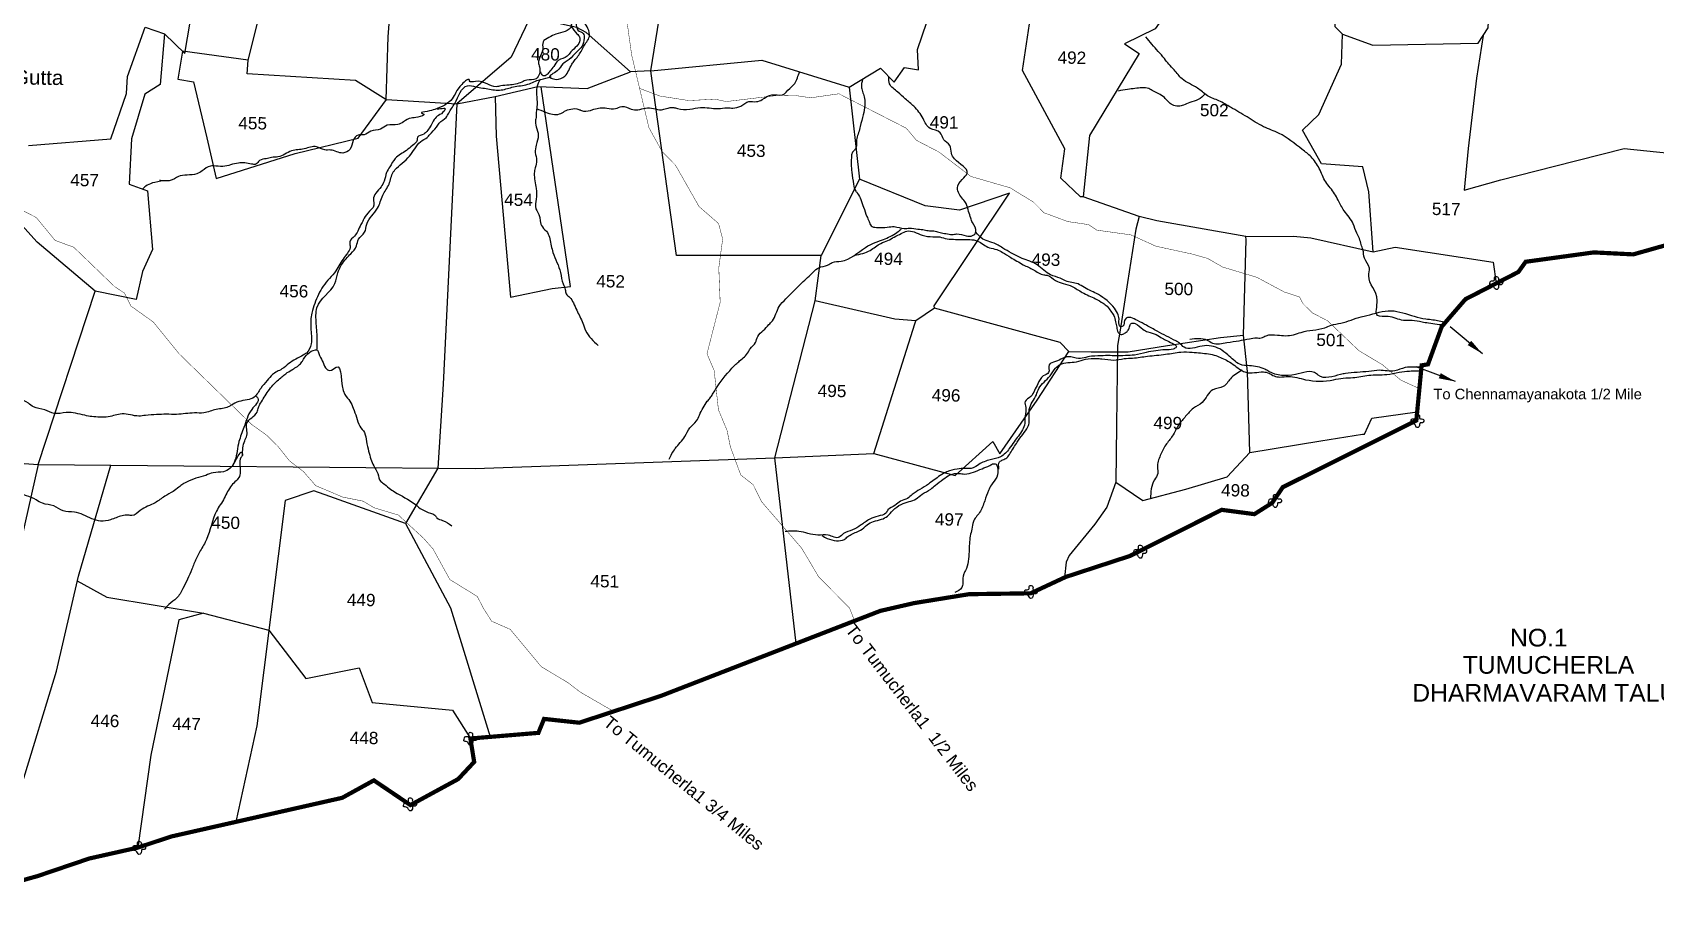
# Model space of a CAD drawing. Header units: feet. Extents: x 751091 to 766702, y 1607162 to 1618807.
# Drawn here: x 760583 to 764436, y 1609844 to 1611923 of the extents above; entities that cross this region are included whole.
import ezdxf
from ezdxf.enums import TextEntityAlignment as Align

# ---------------------------------------------------------------- set-up
doc = ezdxf.new("R2010")
doc.units = ezdxf.units.FT
doc.header["$LTSCALE"] = 15
doc.header["$MEASUREMENT"] = 0
doc.linetypes.add('HIDDEN2', pattern=[0.1875, 0.125, -0.0625])
for name, color, linetype in [('PLOT', 7, 'Continuous'), ('PLOT NO', 7, 'Continuous'), ('ROADS', 6, 'Continuous'), ('TANKS-STREAM', 4, 'Continuous'), ('VILLAGE STONES', 240, 'Continuous')]:
    doc.layers.add(name, color=color, linetype=linetype)
doc.layers.add('VILLAGE BOUNDRY', color=5, linetype='HIDDEN2', lineweight=100)
doc.styles.get("Standard").update_dxf_attribs({"font": 'arial.ttf'})
doc.dimstyles.get("Standard").update_dxf_attribs({"dimtxt": 0.18, "dimasz": 40, "dimexe": 0.18, "dimexo": 0.0625, "dimgap": 0.09, "dimtad": 0, "dimtih": 1, "dimtoh": 1, "dimdec": 4, "dimzin": 0, "dimdsep": 46, "dimtxsty": 'Standard', "dimcen": 0.09, "dimadec": 0, "dimazin": 0, "dimtfac": 1, "dimtdec": 4, "dimtofl": 0, "dimtmove": 0, "dimatfit": 3, "dimfxl": 1, "dimtolj": 1, "dimtzin": 0, "dimarcsym": 0})

msp = doc.modelspace()

# ---------------------------------------------------------------- linework, layer by layer
at = {"layer": 'PLOT'}
for points in [[(762050.771423381, 1611831.687510742), (762117.1258998535, 1612245.13322259), (762171.2514524997, 1612346.926347618), (762317.8223171826, 1612488.837744942), (762357.1761749313, 1612509.158921771), (762407.1971657409, 1612577.430462611), (762513.1140981097, 1612679.404338398), (762586.0336462297, 1612688.731793331)], [(762522.0469037478, 1611792.856704111), (762596.1118324185, 1611838.313460735), (762628.6952104274, 1611804.840510197), (762653.5010528155, 1611839.630537132), (762686.24220307, 1611834.218756589), (762684.2317306435, 1611882.214631425), (762706.5340499397, 1611947.187864874), (762671.9072454268, 1612170.347207866), (762692.2868074055, 1612217.220956782), (762588.2156618739, 1612253.902026257), (762609.0719128038, 1612380.128854246), (762679.2485083913, 1612558.280328885), (762768.3320354867, 1612591.084711442)], [(761094.849419272, 1611857.229196107), (761160.074400957, 1612116.209925918), (761117.1794477648, 1612136.984138766), (761151.5033398488, 1612282.911882755), (761237.5105195469, 1612404.449075281), (761234.4332824779, 1612414.837153347), (761257.543465991, 1612450.622021951)], [(764027.3014296717, 1611915.662327788), (764011.3225835809, 1611813.790236544), (763991.2926148411, 1611647.311875624), (763981.9449952476, 1611547.891805045), (764069.0826913752, 1611572.711974852), (764196.4973053057, 1611604.931437789), (764361.8142489913, 1611646.735301377), (764523.5249151799, 1611630.721896144), (764596.9195021533, 1611617.919018122), (764627.1794249228, 1611681.456124301), (764667.1060439779, 1611774.496139979), (764699.1069622041, 1611849.067090487), (764742.5811174475, 1611953.947997684), (764777.2588948614, 1612037.607742982), (764557.5378058184, 1612159.770040521), (764579.1965042253, 1612260.112603986), (764594.5187498478, 1612331.09902131), (764532.2560468159, 1612351.030033257), (764480.2799808945, 1612312.159693312), (764397.7736932359, 1612327.702298219), (764335.3619261987, 1612359.615714657), (764245.9315590784, 1612324.125110407), (764076.7970719362, 1612371.44302967)], [(763830.1604471373, 1612296.977668434), (763810.2556294694, 1612190.501033609), (763676.8037622076, 1611999.191248234), (763674.8241606993, 1611936.550700745), (763693.2850675661, 1611918.700512081), (763765.561608006, 1611892.399106699), (764015.4918877488, 1611897.687230579), (764039.1109715943, 1611933.637424997), (764052.8196290773, 1612200.703386809), (764044.8030277458, 1612222.285010389)], [(761499.0714545903, 1612259.705716598), (761447.6812426645, 1612190.61259371), (761426.6997801859, 1611912.102561225), (761421.5416851399, 1611763.856681382), (761349.7393718694, 1611808.602788595), (761092.8061686736, 1611824.782545622), (761094.849419272, 1611857.229196107), (760938.8059240283, 1611878.459258827)], [(760573.5670570974, 1611654.026522514), (760768.8923110861, 1611670.161233274), (760806.490967641, 1611778.05564427), (760808.6775204296, 1611817.864386583), (760850.516458736, 1611935.41434017), (760896.1275846546, 1611919.1802114), (760944.5851773253, 1611872.945063503), (761005.1360284389, 1612226.896947438)], [(761423.6690236506, 1611763.112746455), (761590.2249524747, 1611753.139541915), (761681.4389023776, 1611770.479796986), (761782.7589169851, 1611794.208729942), (761899.5710638008, 1611789.938760899), (762002.4926147118, 1611829.587480376), (761897.3282146843, 1611922.514485602), (761875.1242841975, 1611934.412718524), (761751.6557377458, 1611961.422195052), (761747.2921689955, 1611975.815757366), (761653.5054817528, 1612008.40254651), (761696.4146853372, 1612149.425951139), (761753.8895221632, 1612131.938077542), (761778.8844836192, 1612214.085362241), (761764.5469259575, 1612244.02833071)], [(763275.801786253, 1612078.704565292), (763305.0366818976, 1612012.853231083), (763248.6356382273, 1611931.711891106), (763175.5720212257, 1611896.029225709), (763210.1241786547, 1611872.864923023), (763092.2106277735, 1611678.309921211), (763077.193348221, 1611532.371300565), (763070.7230693939, 1611532.300835694), (763024.7663422745, 1611576.739751012), (763034.2743471346, 1611646.395072658), (762933.7555345607, 1611832.004929657), (762950.0563531241, 1611943.063686893)], [(761751.6557377458, 1611961.422195052), (761760.3033160528, 1611950.060291111), (761719.1990794372, 1611863.952735747), (761590.2249524747, 1611753.139541915)], [(760896.1275846546, 1611919.1802114), (760885.9792427374, 1611799.487715879), (760849.7442226968, 1611776.085560973), (760818.3635542941, 1611669.914295493), (760812.4885980889, 1611562.628302537), (760856.3144675334, 1611546.386069403), (760868.1772051397, 1611407.49508814), (760844.0508035388, 1611354.924620066), (760828.6724764862, 1611288.488837745), (760731.3749213121, 1611307.894296023)], [(763765.8299958097, 1611401.664728288), (763755.9878951093, 1611543.765463043), (763741.6747931055, 1611603.86670334), (763643.5784657776, 1611610.509284987), (763598.5756270351, 1611690.78838871), (763637.315980598, 1611727.764667652), (763691.1437043874, 1611847.821703983), (763693.2850675661, 1611918.700512081)], [(760938.8059240283, 1611878.459258827), (760928.2948692549, 1611811.535126562), (760965.3757999935, 1611805.711222974), (760996.8237073347, 1611672.613744281), (761018.6110344221, 1611575.577823294), (761206.2451624413, 1611634.899539443), (761356.4141745535, 1611671.903479404), (761423.6690236506, 1611763.112746455), (761421.5416851399, 1611763.856681382)], [(760596.4806290837, 1610896.019773045), (761633.7386046995, 1610886.665288821), (762345.6371551116, 1610912.27817332), (762580.6673694757, 1610922.161187296), (762677.8655397302, 1611230.693167863), (762679.957681517, 1611237.334163752), (762630.6121423063, 1611241.525140981), (762440.8337533717, 1611285.0791713), (762455.7811651827, 1611392.677845065), (762237.0699586443, 1611392.881701224), (762112.2894916806, 1611392.998006497), (762054.1013386797, 1611807.941659614), (762050.771423381, 1611831.687510742), (762002.4926147118, 1611829.587480376)], [(762050.771423381, 1611831.687510742), (762314.4637861304, 1611856.938244713), (762522.0469037478, 1611792.856704111), (762546.3208175354, 1611574.262184539), (762455.7811651827, 1611392.677845065)], [(761681.4389023776, 1611770.479796986), (761683.3944149758, 1611676.043822954), (761717.8399175025, 1611294.144366647), (761816.9119135684, 1611314.551710876), (761860.3026267469, 1611319.21359574), (761790.4459935164, 1611793.927735373)], [(761590.2249524747, 1611753.139541915), (761557.775438782, 1611087.052971306), (761545.6373994164, 1610887.459827262), (761468.5102400125, 1610756.251675849), (761288.9379699705, 1610820.341555336), (761251.1197676526, 1610833.838984691), (761182.6495420309, 1610810.491751241), (761115.854265985, 1610275.758735287), (761065.423810636, 1610047.092371476)], [(760114.6224347516, 1610929.957342652), (760596.4806290837, 1610896.019773045), (760731.3749213121, 1611307.894296023), (760593.7962024625, 1611424.727613502), (760470.5851504647, 1611560.730952093)], [(762724.4668406822, 1611267.579520704), (762723.9713615419, 1611273.014534528), (762902.2416213143, 1611541.147927941), (762784.1525978862, 1611500.946227129), (762702.5951688604, 1611511.078473954), (762546.3208175354, 1611574.262184539)], [(763043.3386501296, 1611165.135842421), (763096.418014254, 1611164.03954809), (763184.5220306419, 1611163.858467871), (763277.85604466, 1611178.791474778), (763403.6273364425, 1611197.962510805), (763458.0421072787, 1611203.612339239), (763464.0626542344, 1611430.268240156), (763463.7695627495, 1611438.326630558), (763252.5537455961, 1611475.27390114), (763210.2024600575, 1611485.838332805), (763077.193348221, 1611532.371300565)], [(763210.2024600575, 1611485.838332805), (763202.6570433957, 1611455.589843754), (763182.7045581088, 1611328.351950522), (763164.9712691035, 1611215.265971473), (763159.2855623703, 1611179.007964721), (763156.6434088915, 1610988.78200558), (763154.7754190472, 1610854.293164327), (763133.6449790112, 1610794.856475613), (763104.8690128484, 1610754.49966471), (763044.1860739451, 1610680.317547805), (763036.9508272621, 1610664.521052601), (763032.7742900526, 1610627.592237896)], [(763463.7695627495, 1611438.326630558), (763576.6450648817, 1611438.98364833), (763618.3600167327, 1611435.013075229), (763765.8299958097, 1611401.664728288), (763818.5452394265, 1611412.3011931), (764050.765905748, 1611376.640507201), (764058.2623027506, 1611326.670256308)], [(762396.2312965288, 1610471.082139731), (762345.6371551116, 1610912.27817332), (762440.8337533717, 1611285.0791713)], [(762580.6673694757, 1610922.161187296), (762773.8362393163, 1610870.457909819), (762862.6977502914, 1610951.063436796), (762879.5233684179, 1610921.515440952), (762967.9384364431, 1611049.457151552), (763043.3386501296, 1611165.135842421), (763022.5795983339, 1611186.133612034), (762724.4668406822, 1611267.579520704), (762679.957681517, 1611237.334163752)], [(763154.7754190472, 1610854.293164327), (763219.3953443633, 1610810.61119672), (763321.3617942338, 1610837.678737534), (763419.0689274049, 1610867.114044041), (763473.1522612022, 1610925.107037404), (763467.3428779182, 1611117.273462635), (763458.0421072787, 1611203.612339239)], [(763473.1522612022, 1610925.107037404), (763641.69480201, 1610952.543759794), (763740.4121741231, 1610968.613774644), (763745.0377298114, 1610968.398682207), (763762.6046776545, 1611006.662102291), (763870.4607785246, 1611021.682736191)], [(760596.4806290837, 1610896.019773045), (760508.7771763387, 1610505.204135626), (760400.5659071013, 1610143.222476028), (760249.4787328318, 1609843.600617808)], [(760469.7767224384, 1609882.876153507), (760556.5296676621, 1610133.114301766), (760639.5343385404, 1610405.190587654), (760691.8815515739, 1610631.214737675), (760769.2242394208, 1610894.461889263)], [(761468.5102400125, 1610756.251675849), (761574.9667813476, 1610556.034311345), (761669.4562332075, 1610249.129867926)], [(760689.3475124168, 1610620.273294694), (760759.2737363041, 1610580.866578529), (760988.8571420303, 1610543.191673741), (761144.1782743233, 1610502.508040019), (761231.7316450127, 1610387.626678171), (761358.6580391303, 1610413.021210091), (761389.4377147192, 1610330.471014769), (761579.8224542739, 1610312.878410613), (761622.5912436509, 1610245.219310878)], [(760988.8571420303, 1610543.191673741), (760929.9918502608, 1610527.439631264), (760863.8879146015, 1610205.412720741), (760832.977087898, 1609986.048248724)]]:
    msp.add_lwpolyline(points, dxfattribs=at)
at = {"layer": 'ROADS', "linetype": 'HIDDEN2', "ltscale": 10, "const_width": 1}
for points in [[(761994.5351227594, 1611947.699044465), (762005.5206494714, 1611869.032498687), (762022.7377626293, 1611796.465256904), (762046.4366598761, 1611696.57838326), (762077.6406841896, 1611640.080995301), (762109.696165736, 1611607.210736018), (762136.7842190267, 1611559.571737774), (762165.3704433432, 1611509.29794824), (762211.9138892638, 1611468.644340395), (762221.4925194179, 1611431.963072509), (762212.3296088049, 1611363.408788964), (762215.6072443705, 1611281.608973802), (762202.259344756, 1611229.496497412), (762191.9405883247, 1611189.210312586), (762184.3103450513, 1611159.420541617), (762201.351622973, 1611119.868701768), (762211.4326690575, 1611026.648058364), (762232.1783147171, 1610976.577625749), (762239.8382356794, 1610938.032908916), (762254.4269909277, 1610898.760830118), (762264.5943887066, 1610871.390787921), (762294.1131791642, 1610848.093308573), (762313.7387280856, 1610808.120420041), (762332.9811974253, 1610785.796293392), (762374.6340409227, 1610737.472799295), (762408.6509768462, 1610698.008093786), (762449.5074815607, 1610629.332702782), (762489.3157157955, 1610589.076636648), (762505.6366361016, 1610572.57211039), (762522.8610903127, 1610555.153885714), (762534.649916678, 1610524.746492397)], [(763875.7284201167, 1611076.548850192), (763831.9030368314, 1611096.602062058), (763788.1462346868, 1611133.082500674), (763750.5894027781, 1611155.718957132), (763731.7054725072, 1611167.100781519), (763658.1025423271, 1611237.451358299), (763621.481159374, 1611256.635443507), (763599.6474946887, 1611278.068622461), (763591.0229481163, 1611294.403190551), (763554.7899401862, 1611306.212026404), (763489.8588857494, 1611341.024309698), (763452.1436448101, 1611352.362634631), (763408.6060239573, 1611365.45134041), (763372.9304398419, 1611385.901412426), (763336.1848256928, 1611396.243446751), (763250.0660857677, 1611414.949665544), (763210.9649781361, 1611432.694614165), (763190.9144765441, 1611441.793975848), (763135.9434069691, 1611449.469662656), (763109.8424900672, 1611453.114169941), (763089.9437388523, 1611466.328740038), (763040.8553743501, 1611473.404803779), (762984.5834791388, 1611494.338593523), (762959.3625048695, 1611519.749864333), (762903.971522941, 1611553.705716595), (762859.3920459489, 1611566.614367063), (762810.9991429069, 1611580.62725175), (762770.5017976786, 1611611.589244563), (762734.8055420567, 1611638.880594249), (762681.7494227501, 1611666.388605609), (762657.5604086926, 1611695.224637742), (762601.6983208214, 1611723.811743234), (762558.5191197725, 1611745.908453588), (762529.6810209432, 1611760.666186512), (762497.5398632524, 1611777.114241008), (762430.6465194765, 1611767.48308675), (762394.8156736549, 1611772.89910388), (762356.7861452225, 1611773.741807546), (762284.724883648, 1611765.140883951), (762229.7996395194, 1611758.585242017), (762203.0620039385, 1611764.321663817), (762181.894935897, 1611763.144778825), (762161.4687814388, 1611762.009088489), (762141.4518345826, 1611760.896150019), (762094.4134216635, 1611768.303019131), (762072.5644760482, 1611771.743447291), (762047.3748997918, 1611781.246119874), (762024.2816681347, 1611789.957954369)], [(761962.6913270821, 1610309.614076932), (761922.7983970502, 1610332.711750918), (761883.3362101156, 1610355.560028241), (761853.3288793521, 1610378.622213626), (761822.7833546862, 1610396.863156852), (761790.7786519391, 1610415.975480906), (761761.4122101429, 1610451.328430624), (761739.2371875566, 1610478.023951449), (761717.1798413177, 1610504.577806967), (761673.2672756696, 1610523.814537956), (761654.2265139101, 1610553.229129566), (761639.0196759256, 1610582.743681249), (761595.9832015514, 1610609.233651334), (761573.8653351057, 1610622.847722398), (761553.291772455, 1610660.310619975), (761533.8919483459, 1610695.636228667), (761511.3842790631, 1610721.083811851), (761451.5470377277, 1610776.209924089), (761413.7424382413, 1610787.575090987), (761394.652087348, 1610793.314208105), (761367.4688980666, 1610809.256344706), (761319.4306848951, 1610818.853122494), (761282.960113069, 1610834.34221399), (761255.370290348, 1610846.059641688), (761225.9095383524, 1610879.857498212), (761192.9799631874, 1610904.984974688), (761165.2000793276, 1610940.049261864), (761138.0153877654, 1610966.525968305), (761103.1896229276, 1610991.38434613), (761047.3170278593, 1611045.884557549), (760982.5311375282, 1611109.079129338), (760930.9537443676, 1611159.389640748), (760869.6552445367, 1611234.918894924), (760816.8633603078, 1611272.539422882), (760801.2808004356, 1611303.61632951), (760778.0380500393, 1611318.800119963), (760713.6899926659, 1611380.848107522), (760680.9794929528, 1611412.389396601), (760636.5578378383, 1611428.789336985), (760591.8986415159, 1611483.112032275), (760555.681125713, 1611501.613344444)]]:
    msp.add_lwpolyline(points, dxfattribs=at)
at = {"layer": 'TANKS-STREAM'}
for points in [[(763082.6991740861, 1613378.820134019), (763094.0717192136, 1613364.024345654), (763109.3176499713, 1613355.784258616), (763121.5283753559, 1613350.18340112), (763148.0267955671, 1613335.411425347), (763159.6952971077, 1613324.860848343), (763167.1042151265, 1613313.89773764), (763169.3049049194, 1613302.299609595), (763150.2868689804, 1613261.096171919), (763142.6638241148, 1613239.957332728), (763135.2163237471, 1613231.327322321), (763120.8668633495, 1613219.253345473), (763107.672573573, 1613205.274487008), (763077.4317740322, 1613173.90094468), (763062.1637502952, 1613162.794102434), (763046.2514216047, 1613159.620905632), (763022.6948450574, 1613150.13979611), (762984.3801853684, 1613138.978849208), (762930.4146358658, 1613116.339043643), (762921.6581470782, 1613111.556010211), (762898.5109101298, 1613104.333349103), (762888.9565703628, 1613096.542684244), (762875.9656172753, 1613086.158521635), (762866.7517807105, 1613075.7212087), (762846.6536522934, 1613049.353505346), (762830.9392211908, 1613033.346865308), (762793.0729535251, 1613000.292044447), (762766.9904443388, 1612972.355019203), (762746.5243173614, 1612948.331490463), (762731.5653824236, 1612932.314391662), (762720.2386174949, 1612932.850736916), (762691.0954335111, 1612929.108582032), (762677.8539859881, 1612927.784850146), (762658.2068996193, 1612927.683181012), (762606.2813614488, 1612917.967762653), (762564.6168276663, 1612918.552468046), (762545.7712176208, 1612909.767923509), (762538.4913097584, 1612907.457121229), (762525.2323316624, 1612909.452881614), (762504.0982193229, 1612909.749470303), (762493.1954616584, 1612907.489509822), (762458.683870023, 1612901.337782094), (762449.6433223368, 1612902.671208729), (762416.5087550125, 1612908.565704054), (762398.9043828065, 1612902.176706363), (762358.3036882827, 1612892.490910247), (762328.7411836687, 1612894.715612184), (762306.6416863526, 1612886.467711174), (762282.7842122057, 1612881.75256556), (762255.9405101136, 1612876.188125651), (762235.9690473503, 1612872.903733865), (762210.2080892166, 1612838.509526228), (762188.751281877, 1612814.154965264), (762175.7505344695, 1612780.907287217), (762163.9459185066, 1612766.22020522), (762154.5409784333, 1612752.984592155), (762146.6518995286, 1612741.807081548), (762140.4259023103, 1612721.991614573), (762137.1094156145, 1612718.770464305), (762113.056287706, 1612682.667248673), (762098.1619466323, 1612659.705737508), (762082.8936234557, 1612652.493564066), (762072.5590200427, 1612636.597535274), (762063.5055308464, 1612627.218769523), (762052.3499826533, 1612616.384214584), (762034.3657448252, 1612591.813335774), (762013.4312744555, 1612583.492505493), (761997.9674086942, 1612562.32139077), (761986.5184103824, 1612551.788069197), (761963.7416346557, 1612539.334198541), (761950.2826247808, 1612533.879037765), (761941.9320353244, 1612532.213823064), (761920.5602406239, 1612517.833040215), (761912.6711617192, 1612506.655529607), (761908.350341814, 1612495.428086913), (761907.3414855889, 1612487.124599168), (761906.5802328789, 1612475.252972382), (761911.099982021, 1612458.257280872), (761908.7747407067, 1612420.665421881), (761894.5763069395, 1612383.732602744), (761886.2024021053, 1612359.194297332), (761884.001299211, 1612329.519411988), (761888.2615936685, 1612318.234586797), (761895.2348526851, 1612306.551531787), (761904.1854834215, 1612287.414283327), (761909.9780112179, 1612276.341885059), (761913.1194410173, 1612267.088951696), (761917.6061981046, 1612247.717232477), (761918.069932786, 1612216.950901653), (761919.482935495, 1612190.492989898), (761916.879379443, 1612174.488466311), (761913.471197525, 1612164.733361115), (761908.4710176192, 1612126.584380082), (761901.9810979718, 1612109.149107609), (761894.8671152286, 1612089.643073898), (761891.153331052, 1612079.29817064), (761886.559898928, 1612069.856814019), (761882.7794282329, 1612054.760008802), (761877.7411053291, 1612036.234377082), (761877.0131968859, 1612026.738773062), (761871.3945876079, 1612007.805840582), (761868.4809082964, 1611990.914467189), (761867.4553809456, 1611981.423039848), (761867.6026014638, 1611970.726981024), (761870.6568570418, 1611955.237144477), (761873.1992344639, 1611945.695646418), (761878.0124337246, 1611928.398721543), (761890.6945717944, 1611920.241715744), (761892.6174071213, 1611908.926508188), (761887.5975020387, 1611890.282432497), (761874.310367159, 1611875.913127234), (761857.1163789659, 1611858.627928287), (761852.6104752903, 1611855.423613481), (761842.3929260001, 1611847.843444068), (761828.4820822509, 1611831.403516197), (761810.7223859472, 1611816.20577532), (761819.5924846989, 1611812.516631217), (761826.7119733159, 1611811.228401666), (761846.7501246125, 1611819.264838986), (761863.4992733798, 1611847.250273436), (761869.5668868426, 1611855.77973995), (761877.7410803031, 1611866.062047394), (761885.3367070744, 1611877.540647792), (761892.053390322, 1611889.92278494), (761898.744714669, 1611900.523017637), (761905.1721145719, 1611913.503301262), (761901.5610793431, 1611932.394584211), (761887.6934019836, 1611961.403771192), (761888.4254792159, 1611971.196431898), (761894.6208446162, 1612002.259050563), (761896.260162589, 1612017.432000615), (761901.273112982, 1612035.881735062), (761902.0484292314, 1612057.240171687), (761910.0131821057, 1612082.771635158), (761913.5270881379, 1612096.018837295), (761922.027291716, 1612125.816563707), (761929.3859589506, 1612173.928814601), (761934.3189548334, 1612186.681205678), (761935.582731123, 1612208.982579531), (761933.1173209293, 1612236.559856845), (761933.310546008, 1612250.328556301), (761935.6148483534, 1612278.546143311), (761942.1205321073, 1612301.723602582), (761941.6363173296, 1612334.971685524), (761941.8895072837, 1612353.01332072), (761949.1859014624, 1612364.782752593), (761955.4846855323, 1612373.242199415), (761962.2792932476, 1612383.119088972)], [(761896.2075774713, 1612306.958638525), (761895.9780180423, 1612290.600850994), (761902.4420383992, 1612270.620221077), (761899.0013626595, 1612254.307353618), (761897.5011430146, 1612238.929827278), (761901.1967977495, 1612227.649766771), (761902.2967649093, 1612214.481274841), (761900.0907414464, 1612194.622317265), (761897.6502114545, 1612180.570090095), (761893.5089395797, 1612160.096671651), (761890.6248262029, 1612137.680895905), (761880.2880166997, 1612110.557419098), (761879.7555973666, 1612095.487120721), (761877.3187318933, 1612082.047453723), (761874.8818684346, 1612068.6079303), (761866.1504443677, 1612042.51654658), (761863.9402718722, 1612022.3368375), (761855.9953174143, 1612005.445705643), (761857.0862820853, 1611991.635720588), (761857.0425522241, 1611965.651176855), (761860.6526853325, 1611948.277075237), (761862.118882028, 1611938.311541084), (761847.4844948022, 1611925.363859541), (761825.5549570151, 1611918.934750198), (761809.0181897078, 1611910.651721176), (761795.0622466224, 1611900.260996437), (761794.5249738334, 1611884.869956441), (761786.8112115829, 1611861.559385488), (761784.4193585523, 1611851.327184114), (761786.5187429348, 1611841.19580564), (761786.2846822615, 1611824.517271547), (761778.4117456975, 1611812.757941112), (761756.5272183382, 1611809.536153817), (761744.5785435735, 1611804.891834945), (761714.2866753269, 1611797.617650408), (761694.667968173, 1611795.647304316), (761684.0443187527, 1611793.871534483), (761635.0819059085, 1611806.428472193), (761620.3292077794, 1611807.918745287), (761620.2532629482, 1611809.084002875), (761602.1319089883, 1611799.393353508), (761579.4940531438, 1611765.384978372), (761561.6173951242, 1611750.237129598), (761538.0281091518, 1611739.9815958), (761519.9742738561, 1611735.10214487), (761506.10800143, 1611731.126212747), (761511.7475121864, 1611728.680056947), (761498.1574464254, 1611721.492294928), (761481.7498535671, 1611719.476885188), (761463.637502096, 1611710.427728946), (761450.0564388235, 1611703.881460052), (761424.9833033899, 1611702.308469216), (761409.1184149351, 1611693.22777287), (761385.9223639494, 1611688.099532648), (761370.6217263691, 1611679.890057094), (761356.1538831673, 1611678.809854785), (761344.4183956328, 1611666.463110568), (761336.7316408479, 1611645.077018989), (761319.9079545697, 1611636.330587805), (761290.4610744875, 1611643.480839306), (761276.6533182372, 1611643.674612493), (761257.169646397, 1611651.326519698), (761228.0838779251, 1611646.228374896), (761198.1443812549, 1611641.194769816), (761165.510173665, 1611627.216596091), (761150.7169643373, 1611625.820150124), (761137.8278469235, 1611622.792934146), (761122.0259758885, 1611618.202689673), (761113.5559697928, 1611609.659835615), (761103.1134634864, 1611610.04792279), (761071.672114393, 1611612.414017997), (761034.9490150664, 1611604.588467629), (761012.8017867899, 1611605.540893493), (761005.4117578865, 1611605.323792825), (760985.9837337564, 1611594.047432151), (760973.3614683071, 1611587.166898094), (760949.871207694, 1611583.967645094), (760929.2711985104, 1611580.727974927), (760907.2872935801, 1611570.449911778), (760885.4612823966, 1611571.397829794), (760891.0782213756, 1611570.882736881), (760873.6758227547, 1611566.63576338), (760844.8768064578, 1611551.320529006)], [(761861.8849910935, 1611937.30889238), (761875.6599300744, 1611919.478387129), (761881.6269180762, 1611911.706745862), (761882.7398120346, 1611904.407869931), (761875.2511678687, 1611890.351091676), (761860.6755943173, 1611876.409012357), (761852.578630629, 1611866.584942877), (761831.1122831114, 1611856.09670831), (761820.6726287778, 1611842.184467839), (761811.130763406, 1611830.676987499), (761804.766770285, 1611822.816138003), (761795.3444213072, 1611819.825074473), (761787.2405803502, 1611829.023472642), (761787.2300063008, 1611829.024862423)], [(763937.7942198035, 1611226.371185814), (763897.7151871346, 1611232.018345839), (763881.9128650142, 1611234.499994906), (763858.2093828412, 1611238.222540294), (763837.8515451434, 1611238.508235018), (763801.2208578446, 1611248.061836557), (763776.3626421819, 1611250.105637534), (763775.7390212651, 1611286.272546709), (763755.5461160939, 1611344.474576806), (763756.9386599503, 1611363.099048396), (763745.3884998237, 1611386.425066625), (763741.715365897, 1611406.815577686), (763737.3576757642, 1611418.741235106), (763733.5973438298, 1611432.918250653), (763726.9936030839, 1611446.005298977), (763718.7757078055, 1611467.85297226), (763697.157254252, 1611499.229810525), (763682.8029658126, 1611524.289986834), (763674.5346815832, 1611539.660279618), (763653.4339665808, 1611567.640096659), (763638.0438508425, 1611599.494463934), (763618.564551884, 1611627.213719558), (763597.3211490497, 1611645.025985431), (763542.425229018, 1611683.084547161), (763505.8817397269, 1611698.851644215), (763466.6140980121, 1611722.001560905), (763427.3461040856, 1611745.151482539), (763399.8426552528, 1611760.226779538), (763372.2995696798, 1611772.477669029), (763348.654567578, 1611790.559003878), (763312.1982762945, 1611812.539596447), (763293.8299924697, 1611833.70141298), (763281.013766993, 1611847.440580436), (763270.4515186712, 1611860.583181061), (763255.4209507647, 1611877.743179283), (763226.3666257474, 1611912.338694319)], [(761779.2012630085, 1611742.349086149), (761800.7797069673, 1611733.374490496), (761834.4465138288, 1611729.233102143), (761846.220052488, 1611735.404945665), (761860.6550555491, 1611740.872545493), (761879.6746372717, 1611739.938450535), (761885.980181735, 1611737.181811771), (761907.3557607236, 1611737.548871668), (761915.7438868152, 1611740.432895057), (761946.8338216485, 1611742.998472862), (761966.9978960333, 1611742.034386979), (761982.0956577297, 1611747.158951859), (762004.0404041283, 1611740.513917801), (762020.046260715, 1611738.955079156), (762038.468599675, 1611743.032504027), (762057.154638909, 1611742.10323349), (762076.1464954758, 1611739.168415887), (762088.2067830258, 1611742.00104906), (762105.2704885231, 1611744.429875603), (762113.9176343196, 1611741.973678848), (762143.4608866363, 1611740.561036443), (762168.89399998, 1611744.540074574), (762210.5966701846, 1611741.953578655), (762232.3245139366, 1611743.649913082), (762245.673588705, 1611743.128986445), (762264.4391835026, 1611747.868631427), (762283.9568078632, 1611758.601345088), (762301.6505160743, 1611758.353037819), (762315.4083645676, 1611763.162959749), (762338.612188063, 1611774.844570257), (762363.2132533927, 1611774.508805387), (762380.7930133347, 1611789.938118662), (762392.6414290038, 1611801.44549654), (762398.8377057668, 1611814.700003058), (762404.3946166638, 1611829.964450338)], [(761259.0638593356, 1611169.958825601), (761258.3426290008, 1611210.993676206), (761255.8745672782, 1611250.757596022), (761258.2902199148, 1611268.860933683), (761300.6694511236, 1611326.483399678), (761307.9426145838, 1611351.859855708), (761327.4339538051, 1611385.269906868), (761338.8419805226, 1611397.201350559), (761352.0698998376, 1611415.584767745), (761357.0485916529, 1611431.492917673), (761371.5491195492, 1611448.131215246), (761376.570224611, 1611467.061619041), (761402.3242815066, 1611505.457428972), (761414.4250142656, 1611535.94834822), (761429.4970631822, 1611562.510802642), (761439.4063290458, 1611590.873257222), (761443.3692165448, 1611595.999711477), (761478.0259887545, 1611629.014129314), (761490.8096267884, 1611646.540151251), (761504.4454749002, 1611663.190583436), (761520.1516069012, 1611673.334305156), (761526.2999025484, 1611680.157494038), (761542.109039299, 1611697.641057192), (761548.7322641907, 1611707.480430163), (761564.9190319718, 1611721.072070957), (761571.1157996127, 1611731.349243748), (761585.2686380036, 1611754.038118832), (761615.7645269961, 1611796.208484139), (761635.1851237508, 1611793.776723381), (761667.9628501205, 1611788.134664291), (761683.9254341752, 1611785.751575668), (761699.5043244225, 1611786.828392213), (761728.5739969972, 1611794.193540701), (761762.8239284738, 1611801.054176191), (761777.1790383745, 1611807.330378464), (761789.768432192, 1611811.040182561), (761814.0650702391, 1611817.17686893)], [(761788.0184065588, 1611812.077001337), (761780.5968064128, 1611792.465140902), (761780.6238555524, 1611745.894360661), (761779.0860838782, 1611733.338447781), (761778.5646067857, 1611720.428507217), (761777.4723548252, 1611715.344913774), (761778.9398293874, 1611698.667631508), (761783.7615124297, 1611678.310258039), (761779.013758032, 1611655.261640514), (761776.7195539118, 1611637.277512451), (761779.8643649878, 1611618.877146197), (761776.5542205124, 1611601.247184451), (761774.3315607887, 1611588.361117685), (761778.9168330986, 1611551.88572671), (761778.5661047675, 1611526.893769071), (761778.2458736759, 1611504.074962715), (761786.6894385887, 1611485.480470478), (761788.1763695915, 1611475.134814667), (761793.4173351411, 1611460.932425125), (761805.736929604, 1611447.174235019), (761810.9702728585, 1611432.428701231), (761818.6790568635, 1611400.259219395), (761836.5275002556, 1611352.422346765), (761842.6734603554, 1611325.165494014), (761847.9296785544, 1611312.049967264), (761849.9604224457, 1611301.69653617), (761858.5488552919, 1611293.424943257), (761867.068313107, 1611280.263477749), (761874.9833117366, 1611262.763192861), (761889.2804900755, 1611232.453682037), (761896.0998823768, 1611214.425377685), (761926.0639082914, 1611178.683061113)], [(762553.6910306946, 1611811.140356351), (762551.0711523579, 1611791.412285128), (762554.551284343, 1611779.660496741), (762558.5264426105, 1611766.081302529), (762558.8061808663, 1611748.913050935), (762555.3795542766, 1611727.375842531), (762547.9536281959, 1611699.724125874), (762544.361589831, 1611684.950942921), (762539.7357094917, 1611670.712256026), (762535.7228308647, 1611644.501951496), (762529.6447122252, 1611638.085611095), (762527.4453199237, 1611629.794522815), (762528.1664244422, 1611590.884428133), (762532.3412773932, 1611562.139791773), (762537.5234030996, 1611545.853251922), (762542.0249166274, 1611540.385569761), (762549.3112415271, 1611525.732426321), (762556.1287544423, 1611507.34427852), (762563.7318770029, 1611485.619110143), (762568.9781686115, 1611473.904859918), (762573.8259974155, 1611463.443396082), (762586.6732520981, 1611459.521375128), (762612.4847793184, 1611459.990608246), (762628.7369712882, 1611461.42545671), (762652.3979868818, 1611456.936091346), (762664.8992785004, 1611458.007847124), (762685.2603542736, 1611455.643449456), (762700.2176432451, 1611453.770618128), (762712.2563061564, 1611451.522870668), (762725.9825038053, 1611450.914510544), (762737.5873552304, 1611447.425800143), (762751.7007017349, 1611444.733349406), (762766.2420266443, 1611442.866211969), (762777.0787676661, 1611443.961471067), (762799.9075049389, 1611439.483642001), (762814.8994401827, 1611440.104713462), (762822.9342187723, 1611449.138192822), (762814.4991721174, 1611470.875036129), (762810.9054147474, 1611481.734632269), (762805.3014939132, 1611497.611359944), (762799.7380524318, 1611516.397640049), (762791.9715995826, 1611526.484331327), (762779.0288561225, 1611553.273355672), (762790.1339208698, 1611573.488641833), (762802.0598099494, 1611588.53346094), (762772.149257812, 1611622.212165939), (762764.8457858819, 1611635.618355513), (762760.5309349652, 1611654.387113337), (762746.5692525881, 1611667.886741892), (762738.0638547386, 1611684.635650874), (762714.0685422423, 1611694.950092252), (762697.3278795589, 1611718.05068815), (762675.6430321633, 1611747.307150486), (762655.0818223574, 1611765.056709488), (762637.4097189818, 1611781.102797786), (762617.7099508853, 1611800.91892512), (762615.8569304022, 1611817.158745481)], [(763367.0102440667, 1611776.732476298), (763350.4203106186, 1611763.405840915), (763330.5247216473, 1611756.340458762), (763315.7268708543, 1611749.768472057), (763303.8196399434, 1611747.675689098), (763289.1561962137, 1611750.706290857), (763270.167122746, 1611767.921984955), (763256.7218288727, 1611777.150210849), (763244.3678521224, 1611783.538301428), (763233.1372508756, 1611789.345548039), (763217.3270022131, 1611791.262373033), (763200.3382384198, 1611789.805837828), (763182.7679695121, 1611787.227592639), (763160.6580381113, 1611783.583041252)], [(761543.955705698, 1611741.445735358), (761559.5982382487, 1611742.564165341), (761562.2764562046, 1611742.526580174), (761557.4550411733, 1611733.005851097), (761543.7085382234, 1611723.833245853), (761534.3950338282, 1611712.368701315), (761527.5207996039, 1611699.754845436), (761518.8639810447, 1611687.389021614), (761511.8575309226, 1611681.243764187), (761497.2400730074, 1611673.644349291), (761495.8466570772, 1611666.580241321), (761485.3243261426, 1611654.251511292), (761470.5255124297, 1611642.339362865), (761444.2090204464, 1611623.459520956), (761431.0791235159, 1611603.325209378), (761423.7582572189, 1611590.238704431), (761418.1159593768, 1611569.64289118), (761410.4333016677, 1611556.205040142), (761398.0870068383, 1611541.050233012), (761392.1632928121, 1611525.805293646), (761393.3592369606, 1611512.396929758), (761378.8221858898, 1611493.708346272), (761368.2398376929, 1611477.102947554), (761362.7329334209, 1611466.12981338), (761355.0199138615, 1611450.553561153), (761347.3622628413, 1611438.897619509), (761336.1113481475, 1611425.509844132), (761337.0078270178, 1611415.664172154), (761323.0643183475, 1611388.411949995), (761302.9853504165, 1611356.255329465), (761273.2176710593, 1611320.313589293), (761253.0897894945, 1611278.847710845), (761245.9254410041, 1611256.154391095), (761243.7186792871, 1611220.854931828), (761244.3238006664, 1611182.666922476), (761233.7530029563, 1611161.161186881), (761225.6956992677, 1611156.145612642), (761207.8783966056, 1611146.708320613), (761191.7557941803, 1611136.107466512), (761175.0309807806, 1611123.235792341), (761152.5944556597, 1611109.874456499), (761140.4165530445, 1611095.799193337), (761124.7525989113, 1611077.214166017), (761109.5200449281, 1611056.635758765), (761072.856208318, 1611045.753355288), (761055.0545435405, 1611037.455479446), (761047.5758199089, 1611033.001747043), (761034.4010204264, 1611029.19762558), (761018.9689347754, 1611027.134922748), (760989.7598366527, 1611018.997134809), (760967.5068534848, 1611018.739607515), (760924.9916865792, 1611015.24154642), (760900.4654231173, 1611015.585739363), (760877.6345663306, 1611014.766503923), (760851.3652761023, 1611012.855743), (760835.3706025053, 1611011.37075315), (760795.5081959842, 1611016.4888543), (760762.8926486416, 1611009.538650516), (760742.9136501912, 1611008.6793931), (760724.1070934981, 1611010.082953336), (760707.0355685233, 1611013.171761817), (760663.2386106824, 1611019.751242409), (760633.9868722156, 1611017.762570977), (760612.0854979402, 1611026.067337509), (760584.9644217634, 1611033.245837288), (760573.0802512526, 1611042.209752587), (760551.5961740247, 1611051.708324735), (760528.0715557145, 1611058.436417951), (760504.9751031128, 1611067.157890931)], [(762094.2739696044, 1610909.085943772), (762108.9644190483, 1610934.287224599), (762132.0294845146, 1610963.066609467), (762143.4121618369, 1610983.232764677), (762159.3664715227, 1610999.639276358), (762166.5031547929, 1611013.859672717), (762175.065737055, 1611030.831745452), (762184.9962356844, 1611046.398706058), (762192.0486586436, 1611054.61493926), (762197.7205537023, 1611063.312518062), (762204.3494118863, 1611074.306382362), (762243.5673721365, 1611124.907213046), (762252.95115646, 1611134.476500412), (762261.8465613141, 1611142.204898098), (762282.4960030903, 1611163.626922071), (762286.7614427595, 1611170.958323301), (762299.4594790618, 1611186.024473501), (762304.7531804369, 1611200.732705376), (762317.9010612156, 1611214.868742706), (762331.0421079103, 1611228.542904186), (762339.4948565986, 1611237.663429225), (762355.7682120341, 1611271.482531152), (762371.7484471943, 1611289.736422429), (762409.2771046311, 1611327.551834675), (762423.3365774427, 1611340.751135529), (762436.4650146192, 1611353.501674056), (762450.0231442169, 1611363.936323645), (762470.4525626038, 1611369.654970019), (762481.6404396028, 1611375.965280687), (762502.9620064205, 1611379.361691782), (762560.9401684863, 1611412.076971691), (762583.765766961, 1611423.767480157), (762603.2897229756, 1611430.884748742), (762619.5768532383, 1611438.0474418), (762635.4339368533, 1611447.525885164), (762645.2607315695, 1611455.70318381)], [(762534.7808724156, 1611393.503958011), (762571.9404314578, 1611404.993308724), (762597.1488920494, 1611421.731779064), (762613.8919944345, 1611428.426101413), (762628.8050786696, 1611436.532020863), (762645.5741085444, 1611445.073866383), (762659.0674214332, 1611450.889851619), (762676.1498262679, 1611448.802236137), (762695.0039164312, 1611441.146383569), (762720.8520947173, 1611437.549980642), (762737.0290371797, 1611436.860987372), (762754.5411384653, 1611432.457770102), (762774.4108788016, 1611431.254981651), (762789.2072933636, 1611431.04733398), (762826.7165023568, 1611427.086814074), (762854.7310944529, 1611411.458076986), (762872.5178294294, 1611406.994282308), (762885.7299004426, 1611400.325611399), (762905.6781862132, 1611388.05163089), (762919.8410304865, 1611379.748910527), (762935.2926757633, 1611370.779591165), (762959.4684985505, 1611359.094651708), (762983.9592609517, 1611346.757067285), (762992.1635070166, 1611346.077283682), (763012.102697614, 1611333.155205598), (763029.8575954549, 1611326.422782258), (763051.4963923027, 1611318.98748483), (763075.3159909559, 1611305.038469043), (763106.9089918447, 1611290.00773904), (763124.6089583758, 1611279.386160892), (763134.2429728077, 1611272.119477955), (763143.1641827299, 1611260.324360152), (763150.1614604113, 1611250.177092377), (763154.4947158224, 1611235.204947037), (763157.232971563, 1611222.200004605), (763160.6336460751, 1611210.158247445), (763166.7301840232, 1611205.210283661), (763175.8564197898, 1611207.999653553), (763183.0762112534, 1611213.733222083), (763187.7509382397, 1611223.06832024), (763191.4381550322, 1611231.444795343), (763200.7328508471, 1611231.151510733), (763219.3653962619, 1611217.599400832), (763231.2841146557, 1611211.272992984), (763250.9898840897, 1611204.837448009), (763265.1481787616, 1611196.210535283), (763277.3916363658, 1611189.879570161), (763298.2725010202, 1611174.675057898), (763291.0750993073, 1611170.562025398), (763271.8998484862, 1611168.561905058), (763227.3527499029, 1611162.379693385), (763199.3578101643, 1611156.289307151), (763178.2446301162, 1611154.964751844), (763151.9538482443, 1611154.685482203), (763130.8637623704, 1611154.981453041), (763105.5370422917, 1611154.040141677), (763101.5010804271, 1611153.973569328), (763066.6968022604, 1611148.302999162), (763042.4118192618, 1611152.209475544), (763012.0730468619, 1611140.965462108), (762996.7092758005, 1611133.076964263), (762995.4810594632, 1611114.941166179), (762982.3845064407, 1611106.696738386), (762970.0965032075, 1611088.290365726), (762961.7527517899, 1611071.875131192), (762953.445739321, 1611058.05271274), (762939.6451287797, 1611045.928239749), (762941.3920311632, 1611031.640615591), (762939.491161478, 1611012.26419072), (762938.9120693349, 1610994.119139452), (762933.1732155174, 1610978.315717519), (762923.5588554576, 1610963.86342071), (762913.6341033706, 1610950.387817653), (762902.045779558, 1610934.018259908), (762881.5262358437, 1610914.422051958), (762856.7622257401, 1610907.313842572), (762829.6725753364, 1610896.348344709), (762815.9265438932, 1610888.113031469), (762797.4095164689, 1610886.75204267), (762778.2433648509, 1610885.400307054), (762753.8082893325, 1610878.611594123), (762737.7820994993, 1610869.759911005), (762710.1484610082, 1610849.903382725), (762689.8454090847, 1610836.897681283), (762671.8312585129, 1610825.156452235), (762660.0140611236, 1610815.597476386), (762644.0246102393, 1610809.33860935), (762630.5760284573, 1610799.154158959), (762613.873422866, 1610788.367005575), (762609.1351994813, 1610780.858283421), (762590.5359511982, 1610773.663559939), (762570.6346073342, 1610766.162997002), (762549.0151086169, 1610751.879032477), (762530.0368942372, 1610740.799701578), (762508.4950708072, 1610732.025566523), (762498.2153896699, 1610723.306489799), (762472.321766256, 1610728.208166301), (762447.6623667622, 1610728.554227628), (762424.0265119873, 1610732.451737977), (762402.3509741757, 1610737.294075748), (762369.571043485, 1610737.105872536)], [(763878.0828776893, 1611127.664220522), (763864.0218812088, 1611127.861547594), (763841.6438456629, 1611126.374520705), (763817.3769237688, 1611118.79075785), (763780.6126062328, 1611120.027152998), (763755.6954615013, 1611117.495287981), (763700.0926463935, 1611112.512367802), (763688.5202218519, 1611110.153384712), (763635.4864896925, 1611108.376255011), (763631.3610153304, 1611112.022509267), (763581.2115449862, 1611110.204902851), (763518.564676985, 1611117.207310863), (763508.9060572179, 1611122.745786401), (763472.5984276746, 1611130.819474145), (763449.2091542882, 1611134.389555054), (763434.5686875185, 1611144.680416283), (763421.035485806, 1611156.756810904), (763401.7586788898, 1611170.714881615), (763359.8702276157, 1611177.785555935), (763316.916425935, 1611174.786353345), (763305.8761450595, 1611184.666533803), (763297.654778984, 1611189.824682398), (763253.1555439285, 1611212.958983392), (763228.1102113675, 1611226.997863958), (763206.2693748244, 1611238.110230305), (763190.5021361492, 1611245.175347377), (763182.570328105, 1611245.286659577), (763174.8475670823, 1611234.589034743), (763173.6597950449, 1611227.041687862), (763169.648405083, 1611223.856138212), (763165.3268895764, 1611224.276941869), (763162.8639404873, 1611228.633964807), (763162.3804954, 1611245.569996579), (763160.6688436421, 1611252.077418258), (763151.5069922744, 1611267.334310971), (763113.5696941308, 1611300.107800436), (763080.2676202275, 1611316.784083225), (763065.2412200283, 1611325.279431752), (763035.7736476639, 1611332.536670879), (763022.8802099337, 1611338.841000377), (763000.2729100498, 1611346.722278917), (762968.5138674566, 1611370.580765972), (762932.6679792281, 1611385.851832426), (762907.099925088, 1611398.665214509), (762886.7111520047, 1611410.477660773), (762875.2701279314, 1611417.48192167), (762855.9124577937, 1611425.677896684), (762839.4141330594, 1611432.032815896), (762822.6912450972, 1611448.116131595)], [(763330.5895928366, 1611194.171329914), (763371.8471386214, 1611191.897386514), (763384.7584886479, 1611184.936538644), (763418.712586805, 1611186.154988323), (763447.6165080515, 1611190.269130559), (763472.0041962338, 1611195.011587331), (763489.0008865693, 1611197.032946608), (763499.7454574484, 1611196.882161085), (763512.26555146, 1611202.356242406), (763538.867932269, 1611203.677719893), (763576.9717085836, 1611204.330153246), (763595.1548405922, 1611210.289696797), (763622.3780130588, 1611215.557440294), (763651.3057159464, 1611221.366198321), (763666.095990394, 1611227.373212436), (763689.3527287426, 1611232.131684162), (763737.6424289664, 1611247.273197423), (763751.2617646283, 1611250.471823927), (763808.543944043, 1611261.532449128), (763863.4415280829, 1611248.318524205), (763891.0718116635, 1611242.28113023), (763908.0130121745, 1611240.348433855), (763937.3319710767, 1611233.722262691)], [(761081.3955583362, 1610918.361662195), (761086.8150710105, 1610952.352038761), (761091.9370639401, 1610965.116855865), (761092.186541336, 1610994.290525954), (761115.93943203, 1611020.998689414), (761119.2564974268, 1611031.892267694), (761124.2628597236, 1611041.78951395), (761133.2243241246, 1611056.007422102), (761153.666911365, 1611084.80494148), (761175.1136001368, 1611104.196140616), (761184.4731321222, 1611112.087476778), (761198.4728491611, 1611121.129152393), (761206.081330549, 1611125.641520803), (761217.1441584354, 1611133.50895351), (761223.5937365905, 1611142.170488007), (761254.6797537422, 1611168.379683102), (761259.2964166822, 1611167.828797372), (761262.590793322, 1611159.75973711), (761270.8688515611, 1611142.625858861), (761278.9069406772, 1611125.738325008), (761288.7987643818, 1611119.521641344), (761303.5415744756, 1611127.443122492), (761324.399928475, 1611062.537973952), (761336.6193013832, 1611046.834504234), (761344.467906636, 1611029.95006034), (761352.2558434275, 1611008.717442461), (761360.0973653087, 1610987.136121835), (761371.0817970068, 1610972.071354246), (761375.7600564794, 1610950.882376483), (761381.034170717, 1610927.821209711), (761386.3693036125, 1610909.108068406), (761392.9833178519, 1610892.862178124), (761402.6801518305, 1610874.70905404), (761409.8809522478, 1610855.969874217), (761414.8032883673, 1610852.1731419), (761429.5622827592, 1610840.161686015), (761442.4991995665, 1610831.282370316), (761491.2815832932, 1610801.805317549), (761507.8975288311, 1610789.146717671), (761527.6834659226, 1610780.792513031), (761538.1853637967, 1610775.674879913), (761543.0728323994, 1610769.393582125), (761556.675339005, 1610763.611208359), (761578.2572045549, 1610750.26154711)], [(762877.5918435492, 1610885.470408158), (762878.7968110883, 1610902.652432304), (762886.899044067, 1610907.355182488), (762895.9704902341, 1610912.365428012), (762904.1538181455, 1610922.846785019), (762920.9951208107, 1610949.491538405), (762934.1125068753, 1610967.931076023), (762946.2565266892, 1610985.742079644), (762949.320089788, 1610997.900770316), (762949.4043473592, 1611026.798312279), (762966.3282650355, 1611062.091275534), (762972.3205852229, 1611076.777640562), (762998.7819636903, 1611106.91049999), (763011.8989975433, 1611125.350042551), (763022.626791614, 1611133.869109788), (763061.2934437287, 1611140.390608243), (763083.2386389502, 1611146.504575859), (763109.294542753, 1611147.744401171), (763122.150270711, 1611147.563988413), (763150.0711076591, 1611144.28228478), (763174.5514062797, 1611147.791900146), (763194.8222325015, 1611149.112911199), (763230.1715088321, 1611153.605035497), (763273.3106340881, 1611158.137187212), (763309.388471727, 1611163.410628427), (763336.3858526506, 1611163.031756691), (763375.225047815, 1611158.95463479), (763392.5310747555, 1611155.179701787), (763406.9128498811, 1611149.198128139), (763421.2766039106, 1611141.932419642), (763453.1189279301, 1611120.293157785), (763463.6575004907, 1611115.328809103), (763505.3341297338, 1611116.258661381), (763518.7920966235, 1611113.179924574), (763530.5937156094, 1611106.592366053), (763544.3822623517, 1611104.15118388), (763564.6527363618, 1611105.472199876), (763605.371084917, 1611097.836640281), (763671.9093681772, 1611097.545059325), (763695.11310455, 1611101.714783391), (763717.9502188776, 1611102.678683123), (763755.3177823744, 1611108.255121716), (763798.0996483449, 1611110.22351158), (763827.7868448967, 1611115.402968203), (763852.3483781437, 1611118.299980777), (763868.5878210184, 1611119.15269685), (763882.6383586439, 1611118.235202492)], [(763454.6736542278, 1611120.100164192), (763426.9824276286, 1611099.955657884), (763410.1622728285, 1611081.369623883), (763385.5017825668, 1611073.73064004), (763359.9582500078, 1611043.859756568), (763339.2055695961, 1611029.891760918), (763320.6649602972, 1611010.759622539), (763304.3997365027, 1610991.025159965), (763289.1411104393, 1610963.593508378), (763273.430815636, 1610942.710473657), (763260.5188249128, 1610917.795566482), (763253.8387546286, 1610889.371136528), (763254.7805574258, 1610875.098831745), (763246.5720951346, 1610859.814154091), (763237.3762039812, 1610814.884373488)], [(761112.1346274307, 1611059.443847644), (761117.8991194773, 1611053.80406776), (761103.3323385075, 1611027.047694716), (761092.460063575, 1611005.798357309), (761084.9264055972, 1610984.50231053), (761073.1145523485, 1610950.623182313), (761063.5901370428, 1610905.880101063), (761052.2096774735, 1610887.378133161), (761036.080738268, 1610879.16233129), (761012.0274253435, 1610876.834035691), (760994.1444008836, 1610870.420084249), (760970.9180781147, 1610863.63681022), (760947.203625855, 1610853.750226553), (760940.0314317727, 1610849.851958014), (760930.1413595234, 1610842.437219189), (760916.6558401777, 1610832.407086281), (760896.9189837766, 1610820.687304618), (760873.8849823119, 1610805.241910131), (760838.9334574784, 1610787.070730257), (760818.745523627, 1610774.912970303), (760810.3080802194, 1610775.919995518), (760781.3064380435, 1610769.662222445), (760768.3405706101, 1610764.956499567), (760744.7192807986, 1610761.733524), (760723.891382081, 1610767.35766164), (760682.297929096, 1610783.048434742), (760655.6510686477, 1610786.088238718), (760633.338403075, 1610797.969903576), (760606.2906917388, 1610804.12563643), (760591.2817547522, 1610812.334107734), (760544.3574715421, 1610828.544000383)], [(761059.4072449212, 1610896.046546636), (761067.9665639696, 1610910.65237029), (761075.764599856, 1610923.550951465), (761078.4943156631, 1610925.475987662), (761081.6120598448, 1610920.032750947), (761077.8273552142, 1610912.968311106), (761075.139956418, 1610896.562156933), (761076.1756266482, 1610882.803352613), (761074.2491588023, 1610868.104445861), (761066.2400696909, 1610857.663293824), (761055.2691927003, 1610846.281890837), (761038.3337819733, 1610816.345204071), (761019.6879461737, 1610785.246644909), (760996.1459499684, 1610718.466041748), (760981.3194683276, 1610691.077150714), (760971.6383755892, 1610672.396817365), (760961.2419918235, 1610647.454505228), (760950.8628578471, 1610623.766469283), (760939.8736825631, 1610601.341369108), (760925.051695459, 1610578.741010029), (760906.6346655227, 1610563.946541346), (760896.4227344361, 1610552.172933661)], [(762456.7336712191, 1610727.454442713), (762469.9457422325, 1610720.785771804), (762491.6121808413, 1610715.295049308), (762510.4766894383, 1610718.272011919), (762518.3592518854, 1610724.968760779), (762542.5427118643, 1610736.947524517), (762548.75295761, 1610740.102072596), (762564.5978725131, 1610752.654514976), (762579.3170649523, 1610760.876171218), (762598.5377976836, 1610766.117210159), (762612.5987667256, 1610773.699734859), (762625.7684454342, 1610787.129799759), (762645.4409157214, 1610801.440944592), (762664.3554558301, 1610807.983018166), (762680.6741935113, 1610814.561376713), (762695.1804123857, 1610825.480162919), (762715.4747213478, 1610837.837761843), (762726.6385971532, 1610847.08179357), (762744.6842326492, 1610861.091656223), (762761.7108730274, 1610871.874262217), (762782.846793023, 1610874.819205038), (762796.136185097, 1610873.660224966), (762837.3038720126, 1610886.169777223), (762855.5874762585, 1610894.017155555), (762865.0562933999, 1610898.098455415), (762870.8784738459, 1610896.720011351), (762873.7076974367, 1610890.19719327), (762872.0732234386, 1610866.232064318), (762859.4840948547, 1610847.931445065), (762852.4795321934, 1610834.415004701), (762843.6741417506, 1610810.006397031), (762831.2733046316, 1610781.978321127), (762816.6920199343, 1610760.464102214), (762812.8771003726, 1610743.012973829), (762809.3960151945, 1610726.205385743), (762806.6077355942, 1610689.482075368), (762797.8595407387, 1610644.222186553), (762793.8566819238, 1610636.498509875), (762791.5835141926, 1610614.66652387), (762789.1578108694, 1610603.679013467), (762772.7663017287, 1610591.915156445)]]:
    msp.add_spline(points, degree=3, dxfattribs=at)
at = {"layer": 'VILLAGE BOUNDRY', "lineweight": -2, "ltscale": 25, "const_width": 10}
msp.add_lwpolyline([(764587.6154167074, 1611453.242961705), (764383.5493975306, 1611395.488103598), (764289.6919066276, 1611400.18481703), (764128.0551869555, 1611377.955168689), (764110.8193151574, 1611353.699049707), (763985.1033241891, 1611289.046372714), (763928.897973003, 1611224.135657565), (763896.1425393277, 1611134.320757761), (763881.0425469707, 1611131.899140203), (763868.4492036112, 1611000.730798478), (763551.3419599653, 1610842.33581002), (763526.3121906391, 1610805.14801511), (763484.0221652837, 1610778.338027456), (763406.4350693296, 1610788.561347759), (763188.4700230819, 1610678.961798077), (763035.8997994255, 1610629.051662423), (762952.8503959102, 1610590.272595733), (762806.3314589725, 1610588.124202061), (762676.5275309458, 1610567.07124282), (762595.979266159, 1610548.523639112), (762385.5407763171, 1610466.937467242), (762075.8337819455, 1610346.865287998), (761881.1853802629, 1610282.778922686), (761797.452167614, 1610291.821403728), (761784.0143480382, 1610258.688944919), (761622.5912436509, 1610245.219310878), (761631.5399003102, 1610189.558789042), (761593.5808428939, 1610148.854917194), (761480.2232713448, 1610087.078111474), (761393.4093285479, 1610145.78464852), (761318.2706262979, 1610104.376108415), (761065.423810636, 1610047.092371476), (760911.7536256472, 1610012.277606539), (760832.977087898, 1609986.048248724), (760717.8797789334, 1609960.158561126), (760595.635807789, 1609918.638397398), (760469.7767224384, 1609882.876153507)], dxfattribs=at)
at = {"layer": 'VILLAGE STONES'}
for points in [[(764043.3454599786, 1611326.686549578), (764045.0112087912, 1611332.120384956), (764053.3773624996, 1611333.689741448), (764054.7865544508, 1611342.10392968), (764063.0074431497, 1611340.401026344), (764063.504541368, 1611333.349304054), (764072.8124217063, 1611331.23422679), (764070.1172384911, 1611323.235005177), (764064.6551390617, 1611323.311658357), (764062.4398689999, 1611314.115087003), (764057.6420571116, 1611311.999647923), (764054.115481761, 1611315.5218968), (764050.6042195066, 1611320.13531572), (764042.5945087658, 1611322.728324267), (764043.4489605334, 1611326.98278669)], [(763856.1144125798, 1610998.746940715), (763857.7801613924, 1611004.180776093), (763866.1463151008, 1611005.750132585), (763867.555507052, 1611014.164320817), (763875.7763957509, 1611012.461417482), (763876.2734939692, 1611005.409695191), (763885.5813743075, 1611003.294617927), (763882.8861910923, 1610995.295396314), (763877.4240916631, 1610995.372049494), (763875.2088216012, 1610986.17547814), (763870.4110097128, 1610984.06003906), (763866.8844343622, 1610987.582287938), (763863.3731721079, 1610992.195706857), (763855.3634613671, 1610994.788715404), (763856.2179131346, 1610999.043177827)], [(763518.3481234226, 1610808.828908257), (763520.0138722353, 1610814.262743635), (763528.3800259436, 1610815.832100127), (763529.7892178948, 1610824.246288359), (763538.0101065936, 1610822.543385023), (763538.507204812, 1610815.491662733), (763547.8150851503, 1610813.37658547), (763545.1199019352, 1610805.377363856), (763539.6578025058, 1610805.454017036), (763537.4425324439, 1610796.257445682), (763532.6447205556, 1610794.142006602), (763529.1181452051, 1610797.66425548), (763525.6068829505, 1610802.277674399), (763517.5971722098, 1610804.870682946), (763518.4516239774, 1610809.125145369)], [(763197.9593657483, 1610688.434936804), (763199.6251145612, 1610693.868772182), (763207.9912682695, 1610695.438128674), (763209.4004602206, 1610703.852316907), (763217.6213489195, 1610702.149413571), (763218.1184471379, 1610695.097691281), (763227.4263274762, 1610692.982614017), (763224.7311442611, 1610684.983392404), (763219.2690448316, 1610685.060045583), (763217.0537747698, 1610675.863474229), (763212.2559628815, 1610673.74803515), (763208.7293875309, 1610677.270284027), (763205.2181252764, 1610681.883702946), (763197.2084145356, 1610684.476711493), (763198.0628663031, 1610688.731173917)], [(762938.2802926868, 1610592.718778436), (762939.9460414995, 1610598.152613814), (762948.3121952079, 1610599.721970306), (762949.7213871592, 1610608.136158538), (762957.942275858, 1610606.433255203), (762958.4393740762, 1610599.381532912), (762967.7472544145, 1610597.266455649), (762965.0520711994, 1610589.267234035), (762959.5899717701, 1610589.343887215), (762957.3747017082, 1610580.147315861), (762952.5768898199, 1610578.031876781), (762949.0503144694, 1610581.554125658), (762945.5390522148, 1610586.167544578), (762937.5293414741, 1610588.760553125), (762938.3837932417, 1610593.015015548)], [(761607.8569131776, 1610243.64042283), (761609.5226619904, 1610249.074258208), (761617.8888156987, 1610250.6436147), (761619.29800765, 1610259.057802932), (761627.5188963488, 1610257.354899596), (761628.015994567, 1610250.303177306), (761637.3238749054, 1610248.188100042), (761634.6286916903, 1610240.188878429), (761629.1665922609, 1610240.265531609), (761626.951322199, 1610231.068960255), (761622.1535103108, 1610228.953521175), (761618.6269349601, 1610232.475770053), (761615.1156727056, 1610237.089188972), (761607.1059619649, 1610239.682197519), (761607.9604137324, 1610243.936659942)], [(761464.8097056367, 1610088.033099489), (761466.4754544493, 1610093.466934867), (761474.8416081577, 1610095.036291359), (761476.2508001088, 1610103.450479591), (761484.4716888078, 1610101.747576255), (761484.9687870261, 1610094.695853965), (761494.2766673644, 1610092.580776701), (761491.5814841492, 1610084.581555088), (761486.1193847198, 1610084.658208268), (761483.904114658, 1610075.461636914), (761479.1063027696, 1610073.346197834), (761475.5797274191, 1610076.868446711), (761472.0684651647, 1610081.481865631), (761464.0587544239, 1610084.074874178), (761464.9132061914, 1610088.329336601)], [(760821.2620189525, 1609984.668717356), (760822.9277677651, 1609990.102552734), (760831.2939214736, 1609991.671909226), (760832.7031134247, 1610000.086097459), (760840.9240021236, 1609998.383194123), (760841.421100342, 1609991.331471833), (760850.7289806802, 1609989.216394569), (760848.0337974651, 1609981.217172956), (760842.5716980358, 1609981.293826135), (760840.3564279738, 1609972.097254781), (760835.5586160856, 1609969.981815702), (760832.0320407349, 1609973.504064579), (760828.5207784805, 1609978.117483499), (760820.5110677398, 1609980.710492046), (760821.3655195072, 1609984.964954469)]]:
    msp.add_spline(points, degree=3, dxfattribs=at)

# ---------------------------------------------------------------- texts
at = {"layer": 'PLOT'}
for s, p in [('480', (761800.8358021221, 1611870.942631451)), ('492', (763050.6617909727, 1611862.957514461)), ('502', (763388.7249120645, 1611738.154162854)), ('455', (761105.6916097648, 1611707.231020083)), ('491', (762747.3497715626, 1611709.095530731)), ('453', (762289.3703634541, 1611641.82774594)), ('457', (760706.6605311915, 1611571.9658274)), ('454', (761736.8246112356, 1611525.257868118)), ('517', (763939.4361213148, 1611503.247150941)), ('494', (762615.2167457924, 1611385.011029407)), ('493', (762989.1790516749, 1611383.0835128)), ('452', (761955.4912662443, 1611331.626760897)), ('500', (763304.4529796665, 1611313.396260526)), ('456', (761203.6818395143, 1611308.205304859)), ('501', (763665.1051670952, 1611192.114274034)), ('495', (762481.2297505941, 1611071.174514833)), ('496', (762752.0176770436, 1611060.733295081)), ('499', (763278.3762952541, 1610994.985328328)), ('498', (763439.0241690029, 1610835.002608586)), ('450', (761041.5493986736, 1610758.056596638)), ('497', (762759.497575094, 1610765.746453281)), ('451', (761941.6751931349, 1610618.966636806)), ('449', (761363.3341672106, 1610574.577921208)), ('446', (760755.0730345162, 1610287.259259932)), ('447', (760948.6280588957, 1610279.991470878)), ('448', (761370.1256247773, 1610246.776046216))]:
    msp.add_text(s, height=29.20366622331673, rotation=359.1959839892576, dxfattribs=at).set_placement(p, align=Align.MIDDLE_CENTER)
at = {"layer": 'PLOT', "color": 0}
msp.add_text('Sanayya Gutta', height=35, rotation=359.1959839892576, dxfattribs=at).set_placement((760332.6341502169, 1611802.285641297))
at = {"layer": 'PLOT', "color": 1}
for s, p in [('NO.1', (764090.8612289254, 1610463.916362973)), ('TUMUCHERLA', (763978.4495572597, 1610399.174735313)), ('DHARMAVARAM TALUK', (763858.7724690546, 1610332.764899694))]:
    msp.add_text(s, height=42, dxfattribs=at).set_placement(p)
at = {"layer": 'PLOT NO', "linetype": 'Continuous'}
msp.add_text('To Chennamayanakota 1/2 Mile ', height=25, dxfattribs=at).set_placement((763908.9932495197, 1611051.164563703))
for s, rotation, p in [('To Tumucherla1  1/2 Miles ', 307.5352827853478, (762511.4007247514, 1610502.750472107)), ('To Tumucherla1 3/4 Miles ', 320.7239415457207, (761936.0183282335, 1610278.674068869))]:
    msp.add_text(s, height=29.46447132430072, rotation=rotation, dxfattribs=at).set_placement(p)

# ---------------------------------------------------------------- leaders
at = {"layer": 'VILLAGE BOUNDRY', "linetype": 'Continuous'}
for points in [[(764025.3700496689, 1611159.403076262), (763948.5620125626, 1611223.43842147)], [(763961.4839072619, 1611093.286134796), (763867.696328355, 1611127.983253448)]]:
    msp.add_leader(points, dimstyle='Standard', override={"dimgap": 0.09, "dimtad": 0}, dxfattribs=at)

doc.saveas('drawing.dxf')
